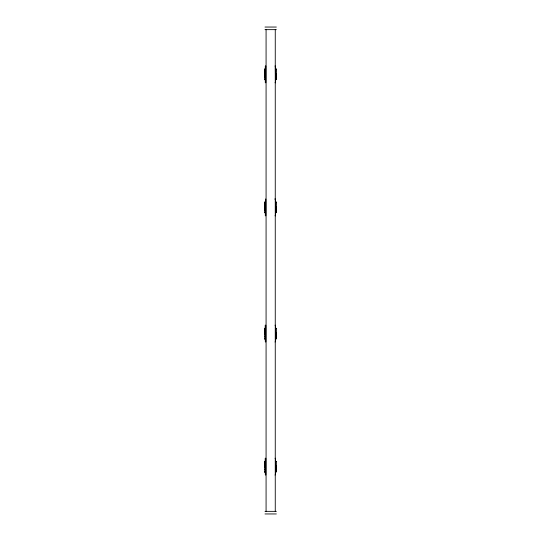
<?xml version="1.0" encoding="UTF-8"?>
<svg xmlns="http://www.w3.org/2000/svg" width="541" height="541" viewBox="0 0 541 541"><rect width="100%" height="100%" fill="white"/><g stroke="black" fill="none" stroke-linecap="round" stroke-linejoin="round"><path stroke-width="0.81" d="M265.3 328.198L264.65 328.306L264.65 334.5M265.3 203.402L265.3 201.976L264.657 202.084L264.657 208.271M265.3 70.364L265.3 68.944L264.657 69.045L264.657 75.24M265.3 461.236L264.65 461.338L264.65 467.532M265.3 471.333L265.3 474.592L265.787 475.012L265.787 458.274L265.3 458.274L265.3 461.541M265.3 339.112L265.3 341.56L265.787 341.98L265.787 325.242L265.3 325.242L265.3 328.502M275.004 215.758L275.491 215.758L275.491 212.498M275.491 201.888L275.491 199.44L275.004 199.02L275.491 199.44L275.491 215.758M275.004 82.726L275.491 82.726L275.491 79.459M275.491 68.856L275.491 66.408L275.004 65.988M275.491 470.636L275.491 472.056L276.14 471.955L276.14 465.76L275.491 465.74M275.491 337.598L275.491 339.024L276.14 338.916L276.14 332.729L275.491 332.708M275.491 212.802L276.14 212.694L276.14 208.501L276.14 206.5L275.491 206.479M275.491 79.764L276.14 79.662L276.14 75.469L276.14 73.468L275.491 73.448M265.3 66.408L265.787 65.988L265.787 82.726L265.3 82.726L265.3 66.408L265.787 65.988M265.475 199.196L265.3 215.758L265.787 215.758L265.787 199.02M275.004 475.012L275.491 474.592L275.491 458.274L275.004 458.274M275.004 341.98L275.491 341.56L275.491 325.242L275.004 325.242M265.3 69.83L264.65 69.924L264.657 79.662L265.306 79.764M275.491 78.878L276.14 78.783L276.14 69.045L275.491 68.944L276.14 69.059M265.3 202.861L264.65 202.956L264.657 212.694L265.306 212.802L264.65 212.681M275.491 211.91L276.14 211.815L276.14 202.084L275.491 201.976M265.3 329.09L264.65 329.185L264.65 338.916L265.3 339.024M275.491 338.139L276.14 338.044L276.14 328.306L275.491 328.198L276.14 328.319M265.3 462.122L264.65 462.217L264.65 471.955L265.3 472.056M275.491 471.17L276.14 471.076L276.14 461.338L275.491 461.236M275.491 78.188L276.14 78.1M275.491 211.227L276.14 211.132M275.491 337.449L276.14 337.361M275.491 470.481L276.14 470.393M275.491 77.011L276.14 76.957L276.14 79.662M275.491 210.043L276.14 209.989L276.14 212.694M275.491 336.272L276.14 336.218L276.14 338.916M275.491 469.304L276.14 469.25L276.14 471.955M264.65 72.433L265.3 72.386M275.491 76.322L276.14 76.274M264.65 205.465L265.3 205.418M275.491 209.353L276.14 209.313M264.65 331.687L265.3 331.647M275.491 335.582L276.14 335.535M264.65 464.726L265.3 464.678M275.491 468.614L276.14 468.567M275.491 75.632L276.14 75.591M275.491 208.67L276.14 208.63M275.491 334.893L276.14 334.852M275.491 467.924L276.14 467.884M275.491 75.145L276.14 75.125M275.491 208.184L276.14 208.157M275.491 334.406L276.14 334.385M275.491 467.438L276.14 467.417M264.995 27.05L276.35 27.05M264.995 29.647L276.35 29.647M264.995 511.353L276.35 511.353M264.995 513.95L276.35 513.95M275.491 72.819L276.14 72.839M275.491 205.85L276.14 205.871M275.491 332.073L276.14 332.093M275.491 465.104L276.14 465.132M275.491 71.642L276.14 71.689M264.65 77.025L265.3 77.065M275.491 204.674L276.14 204.721M264.65 210.057L265.3 210.104M275.491 330.896L276.14 330.943M264.65 336.279L265.3 336.326M275.491 463.935L276.14 463.975M264.65 469.311L265.3 469.358M275.491 70.431L276.14 70.513M275.491 203.47L276.14 203.544M275.491 329.692L276.14 329.767M275.491 462.724L276.14 462.805M275.491 69.153L276.14 69.241M264.65 79.466L265.3 79.554M275.491 202.185L276.14 202.273M264.65 212.498L265.3 212.586M275.491 328.414L276.14 328.502M275.491 461.446L276.14 461.534M264.65 471.759L265.3 471.847M264.65 79.649L265.3 79.737M275.491 202.003L276.14 202.091M264.65 338.909L265.3 338.997M275.491 461.263L276.14 461.351M264.65 471.941L265.3 472.029M275.491 69.086L276.14 69.18M264.65 79.527L265.3 79.628M275.491 202.118L276.14 202.212M264.65 212.559L265.3 212.66M275.491 328.34L276.14 328.441M264.65 338.788L265.3 338.882M275.491 461.372L276.14 461.473M264.65 471.82L265.3 471.914M275.315 66.164L275.491 82.726M265.482 341.804L265.3 325.242M265.482 474.836L265.3 458.274M264.657 69.045L264.657 71.75M264.657 202.084L264.657 204.782M264.65 328.306L264.65 331.011M264.65 461.338L264.65 464.043M275.261 29.647L275.261 511.353M266.077 29.647L266.077 511.353M276.14 75.476L275.491 75.524L276.14 75.469M276.14 208.515L275.491 208.555L276.14 208.501M276.14 334.737L275.491 334.784L276.14 334.73M276.14 467.769L275.491 467.816L276.14 467.762"/></g></svg>
